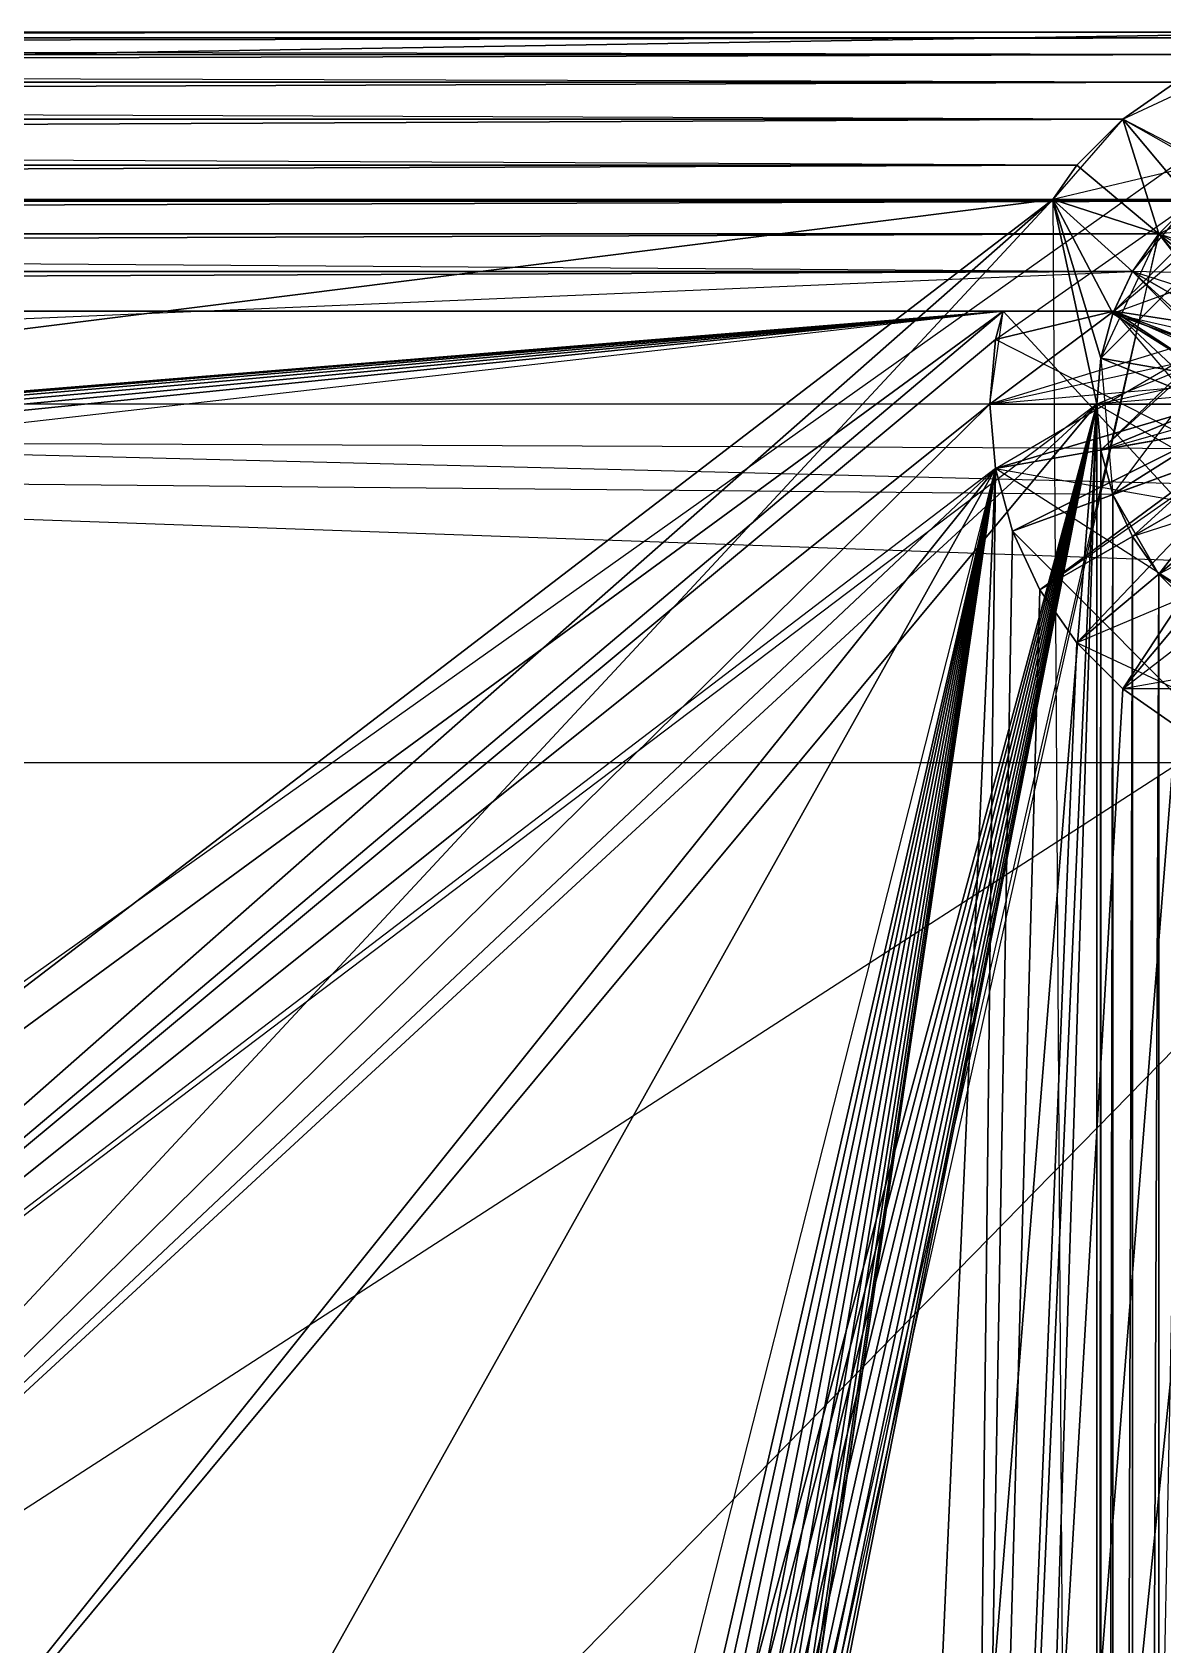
# Model space of a CAD drawing. Extents: x -139 to 143, y -92 to 96.
# Drawn here: x 100.35 to 128.93, y 54.8 to 95.57 of the extents above; entities that cross this region are included whole.
import ezdxf

# ---------------------------------------------------------------- set-up
doc = ezdxf.new("R2010")
doc.units = 0
doc.layers.get('0').update_dxf_attribs({"linetype": 'CONTINUOUS'})

msp = doc.modelspace()

# ---------------------------------------------------------------- linework, layer by layer
at = {"color": 7}
for points in [[(-129.233, 95.572, 5.052), (133.958, 95.572, 5.052), (140.655, -83.022, -0.587), (143.358, -83.022, -0.822), (140.655, -83.022, -0.822), (140.655, -83.022, -0.587), (143.358, -83.022, -0.822), (140.655, -83.022, -0.587), (143.358, -83.022, -0.587), (143.358, -83.022, -0.822), (-138.633, -83.022, -0.587)], [(-129.233, -92.422, -0.822), (133.958, -92.422, -0.822), (-124.985, -88.192, -0.822), (133.958, 95.572, -0.822), (132.795, 92.768, -0.822), (133.958, 92.869, -0.822), (133.958, 95.572, -0.822), (133.958, 95.572, -0.822), (131.667, 92.465, -0.822), (132.795, 92.768, -0.822), (133.958, 95.572, -0.822), (133.958, 95.572, -0.822), (130.609, 91.972, -0.822), (131.667, 92.465, -0.822), (133.958, 95.572, -0.822), (133.958, 95.572, -0.822), (129.709, 91.342, -0.822), (130.609, 91.972, -0.822), (133.958, 95.572, -0.822), (133.958, 95.572, -0.822), (-124.985, 91.342, -0.822), (129.709, 91.342, -0.822), (133.958, 95.572, -0.822), (-129.233, 95.572, -0.822)], [(-124.985, 91.342, -0.822), (133.958, 95.572, -0.822), (-129.233, 95.572, -0.822)], [(-129.233, 95.572, -0.822), (133.958, -92.422, -0.822), (133.958, -89.72, -0.587), (133.958, -89.72, -0.822), (133.958, -92.422, -0.822), (133.958, -89.72, -0.587), (133.958, -92.422, -0.822), (133.958, -92.422, -0.587), (133.958, -89.72, -0.587), (133.958, 92.869, -0.822), (133.958, 95.572, -0.587), (133.958, 95.572, -0.822), (133.958, 92.869, -0.822), (133.958, 95.572, -0.587), (133.958, 92.869, -0.822), (133.958, 92.869, -0.587), (133.958, 95.572, -0.587), (133.958, 95.572, -0.587), (-129.233, 95.572, -0.822), (133.958, 95.572, -0.822), (133.958, 95.572, -0.587), (133.958, 95.572, -0.587), (-129.233, 95.572, -0.587)], [(-129.233, 95.572, -0.822), (133.958, 95.572, -0.587), (133.958, 95.572, 5.052), (-129.233, 95.572, -0.587), (133.958, 95.572, -0.587), (133.958, 95.572, 5.052), (-129.233, 95.572, -0.587), (133.958, 95.572, 5.052), (-129.233, 95.572, 5.052)], [(-127.601, 95.429, 5.052), (132.326, 95.429, 5.052), (-127.601, 95.429, 5.052), (133.958, 95.572, 5.052), (132.326, 95.429, 5.052), (133.958, 95.572, 5.052), (-127.601, 95.429, 5.052)], [(-126.019, 95.005, 5.052), (130.743, 95.005, 5.052), (-126.019, 95.005, 5.052), (132.326, 95.429, 5.052), (130.743, 95.005, 5.052), (-127.601, 95.429, 5.052), (132.326, 95.429, 5.052), (-126.019, 95.005, 5.052)], [(143.215, 87.804, 5.287), (124.558, 86.172, -0.117), (124.701, 87.804, -0.587), (124.701, 87.804, -0.117), (124.558, 86.172, -0.117), (124.701, 87.804, -0.587), (124.558, 86.172, -0.117), (124.558, 86.172, -0.587), (124.701, 87.804, -0.587), (135.59, 95.429, -0.587)], [(129.258, 94.312, 5.287), (127.916, 93.373, 5.052), (129.258, 94.312, 5.287), (127.916, 93.373, 5.287), (127.916, 93.373, 5.052), (132.326, 95.429, 5.287)], [(-124.534, 94.312, 5.052), (129.258, 94.312, 5.052), (-124.534, 94.312, 5.052), (130.743, 95.005, 5.052), (129.258, 94.312, 5.052), (-126.019, 95.005, 5.052), (130.743, 95.005, 5.052), (-124.534, 94.312, 5.052)], [(-123.191, 93.373, 5.052), (127.916, 93.373, 5.052), (-123.191, 93.373, 5.052), (129.258, 94.312, 5.052), (127.916, 93.373, 5.052), (-124.534, 94.312, 5.052), (129.258, 94.312, 5.052), (-123.191, 93.373, 5.052)], [(130.609, 91.972, 5.287), (127.916, 93.373, 5.287), (129.653, 91.302, 5.287), (128.827, 90.477, 5.287), (127.916, 93.373, 5.287), (126.147, 91.342, 5.287), (128.827, 90.477, 5.287), (128.158, 89.521, 5.287), (126.147, 91.342, 5.287), (129.653, 91.302, 5.287), (127.916, 93.373, 5.287), (129.258, 94.312, 5.287)], [(138.658, 94.312, -0.587), (126.147, 91.342, 5.287), (126.757, 92.214, 5.052), (126.757, 92.214, 5.287), (126.147, 91.342, 5.287), (126.757, 92.214, 5.052), (126.147, 91.342, 5.287), (126.147, 91.342, 5.052), (126.757, 92.214, 5.052), (126.757, 92.214, 5.287), (127.916, 93.373, 5.052), (127.916, 93.373, 5.287), (126.757, 92.214, 5.287), (127.916, 93.373, 5.052), (126.757, 92.214, 5.287), (126.757, 92.214, 5.052), (127.916, 93.373, 5.052), (140.655, 86.172, -0.587)], [(129.258, 94.312, 5.287), (127.916, 93.373, 5.052), (129.258, 94.312, 5.052)], [(-122.033, 92.214, 5.052), (126.757, 92.214, 5.052), (-122.033, 92.214, 5.052), (127.916, 93.373, 5.052), (126.757, 92.214, 5.052), (-123.191, 93.373, 5.052), (127.916, 93.373, 5.052), (-122.033, 92.214, 5.052)], [(129.653, 91.302, 5.287), (126.147, 91.342, 5.287), (128.158, 89.521, 5.287), (127.664, 88.463, 5.287), (126.147, 91.342, 5.287), (126.147, 91.342, 5.287), (127.664, 88.463, 5.287), (127.362, 87.335, 5.287), (126.147, 91.342, 5.287), (128.827, 90.477, 5.287), (126.757, 92.214, 5.287), (127.916, 93.373, 5.287), (128.827, 90.477, 5.287), (126.147, 91.342, 5.287), (127.362, 87.335, 5.287), (127.261, 86.172, 5.287), (126.147, 91.342, 5.287), (127.261, -83.022, 5.287)], [(-120.169, 88.522, -0.587), (127.692, 88.522, -5.287), (-122.968, 88.522, -5.287), (124.893, 88.522, -0.587), (127.692, 88.522, -5.287), (-120.169, 88.522, -0.587), (124.893, 88.522, -0.587), (127.692, 88.522, -5.287), (124.893, 88.522, -0.587), (127.692, 88.522, -0.587), (127.692, 88.522, -5.287), (132.795, 92.768, -0.587)], [(140.553, 87.335, 2.937), (127.261, 86.172, 2.937), (127.362, 87.335, 5.287), (127.362, 87.335, 2.937), (127.261, 86.172, 2.937), (127.362, 87.335, 5.287), (127.261, 86.172, 2.937), (127.261, 86.172, 5.287), (127.362, 87.335, 5.287), (132.795, 92.768, 5.287)], [(133.958, 92.869, -0.822), (128.827, 90.477, -5.287), (129.653, 91.302, -0.587)], [(-122.033, 92.214, 5.052), (126.757, 92.214, 5.052), (-121.422, 91.342, 5.052)], [(-121.422, 91.342, 5.052), (126.757, 92.214, 5.052), (126.147, 91.342, 5.052), (-121.422, 91.342, 5.052)], [(117.781, 40.936, 5.287), (128.827, 90.477, 5.287), (126.147, 91.342, 5.287), (126.757, 92.214, 5.287), (128.827, 90.477, 5.287), (117.546, 41.272, 5.287), (127.261, 86.172, 5.287), (117.781, 40.936, 5.287)], [(133.958, 76.772, -0.587), (126.757, 80.13, -0.117), (125.817, 81.472, -0.587), (125.817, 81.472, -0.117), (126.757, 80.13, -0.117), (125.817, 81.472, -0.587), (126.757, 80.13, -0.117), (126.757, 80.13, -0.587), (125.817, 81.472, -0.587), (141.158, 92.214, -0.587)], [(131.667, 92.465, -0.822), (127.692, 88.522, -5.287), (128.158, 89.521, -0.587), (128.158, 89.521, -5.287), (127.692, 88.522, -5.287), (128.158, 89.521, -0.587), (127.692, 88.522, -5.287), (127.692, 88.522, -0.587), (128.158, 89.521, -0.587), (129.653, 91.302, -5.287)], [(137.306, 91.972, 2.937), (127.664, 88.463, 2.937), (128.158, 89.521, 5.287), (128.158, 89.521, 2.937), (127.664, 88.463, 2.937), (128.158, 89.521, 5.287), (127.664, 88.463, 2.937), (127.664, 88.463, 5.287), (128.158, 89.521, 5.287), (128.158, 89.521, 2.937), (128.827, 90.477, 5.287), (128.827, 90.477, 2.937), (128.158, 89.521, 2.937), (128.827, 90.477, 5.287), (128.158, 89.521, 2.937), (128.158, 89.521, 5.287), (128.827, 90.477, 5.287), (127.362, 87.335, 2.937), (127.664, 88.463, 5.287), (127.664, 88.463, 2.937), (127.362, 87.335, 2.937), (127.664, 88.463, 5.287), (127.362, 87.335, 2.937), (127.362, 87.335, 5.287), (127.664, 88.463, 5.287), (137.718, 86.172, 2.937)], [(-124.103, 90.477, -5.287), (129.653, 91.302, -5.287), (-124.929, 91.302, -5.287), (129.709, 91.342, -5.287), (-124.985, 91.342, -5.287)], [(-121.422, -88.192, 5.287), (126.147, -88.192, 5.052), (-121.422, -88.192, 5.287), (126.147, -88.192, 5.287), (126.147, -88.192, 5.052), (129.709, 91.342, -0.822), (-124.985, 91.342, -5.287), (129.709, 91.342, -5.287), (129.709, 91.342, -0.822), (-124.985, 91.342, -5.287), (129.709, 91.342, -0.822), (-124.985, 91.342, -0.822)], [(-124.985, 91.342, -5.287), (126.147, 91.342, 5.287), (-121.422, 91.342, 5.052), (126.147, 91.342, 5.052), (126.147, 91.342, 5.287), (-121.422, 91.342, 5.052), (126.147, 91.342, 5.287), (-121.422, 91.342, 5.287)], [(-124.929, 91.302, -5.287), (129.653, 91.302, -5.287), (129.709, 91.342, -5.287), (-124.929, 91.302, -5.287), (128.158, 89.521, -5.287), (-123.433, 89.521, -5.287)], [(-17.612, 73.247, 5.287), (69.399, 47.859, 5.287), (-17.612, 73.247, 5.287), (126.147, 91.342, 5.287), (69.399, 47.859, 5.287), (-121.422, 91.342, 5.287)], [(-121.422, 91.342, 5.287), (126.147, 91.342, 5.287), (-17.612, 73.247, 5.287)], [(69.399, 47.859, 5.287), (126.147, 91.342, 5.287), (77.56, 48.573, 5.287)], [(85.721, 47.859, 5.287), (127.261, 86.172, 5.287), (85.721, 47.859, 5.287), (126.147, 91.342, 5.287), (127.261, 86.172, 5.287), (77.56, 48.573, 5.287), (126.147, 91.342, 5.287), (85.721, 47.859, 5.287)], [(-123.433, 89.521, -5.287), (128.827, 90.477, -5.287), (129.653, 91.302, -5.287), (-124.929, 91.302, -5.287)], [(-124.929, 91.302, -5.287), (139.088, 81.867, -5.287), (139.128, -78.774, -5.287), (139.128, 81.923, -5.287), (139.088, 81.867, -5.287), (139.088, 81.867, -5.287), (139.088, -78.717, -5.287)], [(-124.103, 90.477, -5.287), (128.827, 90.477, -5.287), (129.653, 91.302, -5.287), (-124.103, 90.477, -5.287)], [(129.653, 91.302, -5.287), (128.827, 90.477, -5.287), (129.653, 91.302, -0.587), (128.827, 90.477, -5.287), (128.827, 90.477, -0.587), (129.653, 91.302, -0.587)], [(129.653, 91.302, -0.587), (128.827, 90.477, -0.587), (131.078, 88.589, -0.587), (128.827, 90.477, -0.587), (130.702, 88.052, -0.587)], [(138.263, 91.302, 2.937), (128.827, 90.477, 2.937), (129.653, 91.302, 5.287)], [(129.653, 91.302, 2.937), (128.827, 90.477, 2.937), (129.653, 91.302, 5.287), (128.827, 90.477, 2.937), (128.827, 90.477, 5.287), (129.653, 91.302, 5.287)], [(129.653, 91.302, 2.937), (128.827, 90.477, 2.937), (131.078, 88.589, 2.937)], [(131.078, 88.589, 2.937), (128.827, 90.477, 2.937), (129.653, 91.302, 2.937)], [(-134.403, 78.361, 5.052), (128.158, 89.521, -5.287), (-122.968, 88.522, -5.287), (127.692, 88.522, -5.287), (128.158, 89.521, -5.287), (-123.433, 89.521, -5.287), (128.158, 89.521, -5.287), (128.827, 90.477, -5.287), (-123.433, 89.521, -5.287)], [(-122.968, 88.522, -5.287), (128.158, 89.521, -5.287), (128.827, 90.477, -5.287), (-124.103, 90.477, -5.287)], [(140.251, 83.881, -0.822), (-124.103, 90.477, -0.587)], [(131.078, 88.589, 2.937), (127.362, 85.009, 2.937), (130.255, 85.519, 2.937), (127.664, 83.881, 2.937), (127.362, 85.009, 2.937), (130.702, 88.052, 2.937), (128.158, 89.521, 2.937), (128.827, 90.477, 2.937), (130.702, 88.052, 2.937)], [(131.078, 88.589, -0.587), (128.158, 89.521, -0.587), (130.702, 88.052, -0.587), (128.827, 90.477, -0.587), (128.158, 89.521, -0.587), (127.692, 88.522, -0.587), (130.702, 88.052, -0.587), (128.158, 89.521, -0.587), (127.692, 88.522, -0.587), (137.214, 84.292, -0.587)], [(137.306, 80.372, -5.287), (128.158, 89.521, -5.287), (128.827, 90.477, -0.587), (128.827, 90.477, -5.287), (128.158, 89.521, -5.287), (128.827, 90.477, -0.587), (128.158, 89.521, -5.287), (128.158, 89.521, -0.587), (128.827, 90.477, -0.587), (137.306, 80.372, -0.587)], [(131.541, 89.052, -0.587), (128.827, 90.477, -0.587), (131.078, 88.589, -0.587)], [(130.702, 88.052, 2.937), (128.827, 90.477, 2.937), (132.078, 89.428, 2.937)], [(130.425, 87.458, 2.937), (127.664, 88.463, 2.937), (128.158, 89.521, 2.937), (130.425, 87.458, 2.937), (127.261, 86.172, 2.937), (130.198, 86.172, 2.937), (127.362, 85.009, 2.937), (127.261, 86.172, 2.937), (130.255, 86.825, 2.937), (127.362, 87.335, 2.937), (127.664, 88.463, 2.937), (130.255, 86.825, 2.937)], [(127.261, -83.022, 5.287), (127.362, 85.009, 5.287), (127.261, -83.022, 5.287), (127.261, 86.172, 5.287), (127.362, 85.009, 5.287), (142.791, 89.387, 5.287)], [(130.425, 87.458, 2.937), (128.158, 89.521, 2.937), (127.664, 88.463, 2.937), (130.425, 87.458, 2.937)], [(132.078, 89.428, 2.937), (128.158, 89.521, 2.937), (130.702, 88.052, 2.937)], [(130.198, 86.172, 2.937), (127.362, 87.335, 2.937), (127.664, 83.881, 2.937), (130.425, 84.886, 2.937), (128.158, 82.823, 2.937), (127.664, 83.881, 2.937), (131.541, 89.052, 2.937)], [(-4.688, 77.947, -0.117), (124.893, 88.522, -0.117), (-120.169, 88.522, -0.117)], [(-120.169, 88.522, -0.117), (124.893, 88.522, -0.587), (-120.169, 88.522, -0.587)], [(-120.169, 88.522, -0.117), (124.893, 88.522, -0.587), (-120.169, 88.522, -0.117), (124.893, 88.522, -0.117), (124.893, 88.522, -0.587), (-120.169, 88.522, -0.587)], [(-3.667, 77.858, -0.117), (124.893, 88.522, -0.117), (-10.473, 73.093, -0.117)], [(-2.678, 77.593, -0.117), (124.893, 88.522, -0.117), (124.893, 88.522, -0.117), (-4.688, 77.947, -0.117)], [(-1.75, 77.16, -0.117), (124.893, 88.522, -0.117), (124.893, 88.522, -0.117), (-3.667, 77.858, -0.117)], [(-0.911, 76.573, -0.117), (124.893, 88.522, -0.117), (124.893, 88.522, -0.117), (-2.678, 77.593, -0.117)], [(-0.187, 75.849, -0.117), (124.893, 88.522, -0.117), (124.893, 88.522, -0.117), (-1.75, 77.16, -0.117)], [(1.187, 72.072, -0.117), (69.399, 47.859, -0.117), (0.4, 75.01, -0.117), (61.485, 45.739, -0.117), (69.399, 47.859, -0.117), (124.893, 88.522, -0.117), (-0.911, 76.573, -0.117)], [(77.56, 48.573, -0.117), (124.893, 88.522, -0.117), (-0.187, 75.849, -0.117)], [(69.399, 47.859, -0.117), (124.893, 88.522, -0.117), (-0.187, 75.849, -0.117)], [(85.721, 47.859, -0.117), (124.558, 86.172, -0.117), (124.893, 88.522, -0.117), (69.399, 47.859, -0.117)], [(77.56, 48.573, -0.117), (124.701, 87.804, -0.117), (124.893, 88.522, -0.117), (77.56, 48.573, -0.117)], [(130.702, 88.052, -0.587), (124.558, 86.172, -0.587), (130.198, 86.172, -0.587), (127.692, 88.522, -0.587), (124.558, 86.172, -0.587), (130.425, 87.458, -0.587), (127.692, 88.522, -0.587), (130.255, 86.825, -0.587)], [(130.425, 84.886, -0.587), (125.125, 82.957, -0.587), (125.817, 81.472, -0.587), (130.425, 84.886, -0.587), (124.701, 87.804, -0.587), (127.692, 88.522, -0.587), (124.893, 88.522, -0.587), (124.701, 87.804, -0.587), (127.692, 88.522, -0.587), (124.701, 87.804, -0.587), (124.558, 86.172, -0.587), (127.692, 88.522, -0.587), (130.255, 85.519, -0.587), (124.701, 84.54, -0.587), (125.125, 82.957, -0.587), (130.255, 85.519, -0.587)], [(140, 78.971, 5.052), (127.916, 78.971, -0.117), (126.757, 80.13, -0.587), (126.757, 80.13, -0.117), (127.916, 78.971, -0.117), (126.757, 80.13, -0.587), (127.916, 78.971, -0.117), (127.916, 78.971, -0.587), (126.757, 80.13, -0.587), (125.817, 81.472, -0.117), (125.125, 82.957, -0.587), (125.125, 82.957, -0.117), (125.817, 81.472, -0.117), (125.125, 82.957, -0.587), (125.817, 81.472, -0.117), (125.817, 81.472, -0.587), (125.125, 82.957, -0.587), (124.701, 84.54, -0.117), (124.558, 86.172, -0.587), (124.558, 86.172, -0.117), (124.701, 84.54, -0.117), (124.558, 86.172, -0.587), (124.701, 84.54, -0.117), (124.701, 84.54, -0.587), (124.558, 86.172, -0.587), (124.701, 87.804, -0.117), (124.893, 88.522, -0.587), (124.893, 88.522, -0.117), (124.701, 87.804, -0.117), (124.893, 88.522, -0.587), (124.701, 87.804, -0.117), (124.701, 87.804, -0.587), (124.893, 88.522, -0.587), (135.59, 76.915, -0.117)], [(130.198, 86.172, -0.587), (124.701, 84.54, -0.587), (130.702, 88.052, -0.587), (127.692, 88.522, -0.587), (130.425, 87.458, -0.587)], [(130.255, 86.825, -0.587), (127.692, 88.522, -0.587), (130.198, 86.172, -0.587)], [(130.255, 86.825, 2.937), (127.664, 88.463, 2.937), (127.362, 87.335, 2.937), (130.255, 86.825, 2.937)], [(121.724, 17.649, -0.117), (124.701, 84.54, -0.117), (77.56, 48.573, -0.117), (124.558, 86.172, -0.117), (124.701, 87.804, -0.117), (77.56, 48.573, -0.117)], [(130.198, 86.172, 2.937), (127.261, 86.172, 2.937), (127.362, 87.335, 2.937), (130.198, 86.172, 2.937)], [(-138.633, 86.172, -0.822), (140.553, 85.009, -0.822), (143.358, 86.172, -0.822), (140.655, 86.172, -0.822), (140.553, 85.009, -0.822), (140.251, 83.881, -0.822), (143.358, 86.172, -0.822), (140.553, 85.009, -0.822), (140.251, 83.881, -0.822), (139.758, 82.823, -0.822), (143.358, 86.172, -0.822), (140.251, 83.881, -0.822), (139.758, 82.823, -0.822), (143.358, -83.022, -0.822)], [(143.358, -83.022, 5.052), (143.358, 86.172, 5.052), (143.358, 86.172, -0.587), (140.655, 86.172, -0.822), (143.358, 86.172, -0.822), (143.358, 86.172, -0.587), (140.655, 86.172, -0.822), (143.358, 86.172, -0.587), (140.655, 86.172, -0.587), (140.655, 86.172, -0.822), (-135.931, 86.172, -0.587)], [(-123.433, -86.371, -5.287), (143.358, 86.172, 5.052)], [(131.667, 79.879, 2.937), (128.827, 81.867, 2.937), (128.158, 82.823, 5.287), (128.158, 82.823, 2.937), (128.827, 81.867, 2.937), (128.158, 82.823, 5.287), (128.827, 81.867, 2.937), (128.827, 81.867, 5.287), (128.158, 82.823, 5.287), (128.158, 82.823, 2.937), (127.664, 83.881, 5.287), (127.664, 83.881, 2.937), (128.158, 82.823, 2.937), (127.664, 83.881, 5.287), (128.158, 82.823, 2.937), (128.158, 82.823, 5.287), (127.664, 83.881, 5.287), (-119.834, 86.172, -0.587)], [(93.634, 45.739, -0.117), (124.701, 84.54, -0.117), (124.558, 86.172, -0.117), (77.56, 48.573, -0.117)], [(85.721, 47.859, 5.287), (127.261, 86.172, 5.287), (93.634, 45.739, 5.287)], [(117.546, -38.122, -0.117), (85.721, 47.859, -0.117), (124.701, 84.54, -0.117), (124.558, 86.172, -0.117), (85.721, 47.859, -0.117), (117.256, -38.412, -0.117)], [(93.634, 45.739, 5.287), (127.261, 86.172, 5.287), (115.338, 42.075, 5.287)], [(115.338, 42.075, 5.287), (127.261, 86.172, 5.287), (115.746, 42.111, 5.287)], [(115.746, 42.111, 5.287), (127.261, 86.172, 5.287), (116.154, 42.075, 5.287)], [(116.154, 42.075, 5.287), (127.261, 86.172, 5.287), (116.55, 41.969, 5.287)], [(116.55, 41.969, 5.287), (127.261, 86.172, 5.287), (116.921, 41.796, 5.287)], [(116.921, 41.796, 5.287), (127.261, 86.172, 5.287), (117.256, 41.561, 5.287)], [(117.256, 41.561, 5.287), (127.261, 86.172, 5.287), (117.546, 41.272, 5.287)], [(117.781, 40.936, 5.287), (127.261, 86.172, 5.287), (117.954, 40.565, 5.287)], [(117.954, 40.565, 5.287), (127.261, 86.172, 5.287), (118.06, 40.169, 5.287)], [(118.06, 40.169, 5.287), (127.261, 86.172, 5.287), (118.096, 39.761, 5.287)], [(118.096, 39.761, 5.287), (127.261, 86.172, 5.287), (121.724, 17.649, 5.287)], [(123.844, 9.736, 5.287), (121.724, 17.649, 5.287), (127.261, 86.172, 5.287), (123.844, 9.736, 5.287), (121.724, 17.649, 5.287), (127.261, -83.022, 5.287)], [(123.844, 9.736, 5.287), (127.261, 86.172, 5.287), (124.558, 1.575, 5.287)], [(124.558, 1.575, 5.287), (127.261, 86.172, 5.287), (127.261, -83.022, 5.287)], [(130.198, 86.172, -0.587), (124.558, 86.172, -0.587), (124.701, 84.54, -0.587), (130.198, 86.172, -0.587)], [(129.653, 81.042, 5.287), (128.827, 81.867, 5.287), (127.664, 83.881, 2.937), (127.362, 85.009, 5.287), (127.362, 85.009, 2.937), (127.664, 83.881, 2.937), (127.362, 85.009, 5.287), (127.664, 83.881, 2.937), (127.664, 83.881, 5.287), (127.362, 85.009, 5.287), (127.362, 85.009, 2.937), (127.261, 86.172, 5.287), (127.261, 86.172, 2.937), (127.362, 85.009, 2.937), (127.261, 86.172, 5.287), (127.362, 85.009, 2.937), (127.362, 85.009, 5.287), (127.261, 86.172, 5.287), (137.306, 80.372, 5.287)], [(130.255, 85.519, 2.937), (127.362, 85.009, 2.937), (130.198, 86.172, 2.937)], [(130.255, 85.519, -0.587), (125.125, 82.957, -0.587), (124.701, 84.54, -0.587), (130.255, 85.519, -0.587)], [(130.425, 84.886, 2.937), (127.664, 83.881, 2.937), (130.255, 85.519, 2.937)], [(130.425, 84.886, -0.587), (125.817, 81.472, -0.587), (125.125, 82.957, -0.587), (130.425, 84.886, -0.587)], [(127.261, -83.022, 5.287), (127.362, 85.009, 5.287), (127.362, -81.859, 5.287)], [(127.362, -81.859, 5.287), (127.362, 85.009, 5.287), (127.664, 83.881, 5.287), (127.362, -81.859, 5.287)], [(131.078, 83.755, 2.937), (128.158, 82.823, 2.937), (130.702, 84.292, 2.937), (128.827, 81.867, 2.937), (128.158, 82.823, 2.937), (130.702, 84.292, 2.937), (128.158, 82.823, 2.937), (130.425, 84.886, 2.937)], [(101.059, 42.277, -0.117), (124.701, 84.54, -0.117), (124.701, 84.54, -0.117), (85.721, 47.859, -0.117)], [(113.538, 40.565, -0.117), (124.701, 84.54, -0.117), (93.634, 45.739, -0.117)], [(115.338, 42.075, -0.117), (124.701, 84.54, -0.117), (124.701, 84.54, -0.117), (101.059, 42.277, -0.117)], [(115.746, 42.111, -0.117), (124.701, 84.54, -0.117), (124.701, 84.54, -0.117), (114.942, 41.969, -0.117)], [(114.942, 41.969, -0.117), (124.701, 84.54, -0.117), (114.942, 41.969, -0.117)], [(116.154, 42.075, -0.117), (124.701, 84.54, -0.117), (124.701, 84.54, -0.117), (115.338, 42.075, -0.117)], [(116.55, 41.969, -0.117), (124.701, 84.54, -0.117), (124.701, 84.54, -0.117), (115.746, 42.111, -0.117)], [(116.921, 41.796, -0.117), (124.701, 84.54, -0.117), (124.701, 84.54, -0.117), (116.154, 42.075, -0.117)], [(117.256, 41.561, -0.117), (124.701, 84.54, -0.117), (124.701, 84.54, -0.117), (116.55, 41.969, -0.117)], [(117.546, 41.272, -0.117), (124.701, 84.54, -0.117), (124.701, 84.54, -0.117), (116.921, 41.796, -0.117)], [(117.781, 40.936, -0.117), (124.701, 84.54, -0.117), (124.701, 84.54, -0.117), (117.256, 41.561, -0.117)], [(117.954, 40.565, -0.117), (124.701, 84.54, -0.117), (124.701, 84.54, -0.117), (117.546, 41.272, -0.117)], [(118.06, 40.169, -0.117), (124.701, 84.54, -0.117), (124.701, 84.54, -0.117), (117.781, 40.936, -0.117)], [(118.096, 39.761, -0.117), (124.701, 84.54, -0.117), (124.701, 84.54, -0.117), (117.954, 40.565, -0.117)], [(118.06, 39.353, -0.117), (124.701, 84.54, -0.117), (118.06, 40.169, -0.117)], [(123.844, 9.736, -0.117), (124.701, 84.54, -0.117), (124.701, 84.54, -0.117), (118.096, 39.761, -0.117)], [(124.558, 1.575, -0.117), (136.308, 77.107, -0.117), (124.701, 84.54, -0.117), (121.724, 17.649, -0.117)], [(123.844, 9.736, -0.117), (125.125, 82.957, -0.117), (124.701, 84.54, -0.117), (123.844, 9.736, -0.117)], [(130.743, 77.339, -0.587), (125.125, 82.957, -0.117), (124.701, 84.54, -0.587), (124.701, 84.54, -0.117), (125.125, 82.957, -0.117), (124.701, 84.54, -0.587), (125.125, 82.957, -0.117), (125.125, 82.957, -0.587), (124.701, 84.54, -0.587), (142.098, 81.472, 5.052)], [(130.702, 84.292, -0.587), (126.757, 80.13, -0.587), (125.817, 81.472, -0.587), (130.702, 84.292, -0.587)], [(130.702, 84.292, -0.587), (125.817, 81.472, -0.587), (126.757, 80.13, -0.587), (130.702, 84.292, -0.587)], [(129.653, 81.042, 2.937), (128.827, 81.867, 2.937), (131.078, 83.755, 2.937), (128.827, 81.867, 2.937), (130.702, 84.292, 2.937)], [(132.672, 82.639, -0.587), (126.757, 80.13, -0.587), (131.078, 83.755, -0.587)], [(131.078, 83.755, -0.587), (126.757, 80.13, -0.587), (127.916, 78.971, -0.587), (131.078, 83.755, -0.587)], [(127.362, -81.859, 5.287), (127.664, 83.881, 5.287), (127.664, -80.732, 5.287)], [(127.664, -80.732, 5.287), (127.664, 83.881, 5.287), (128.158, 82.823, 5.287), (127.664, -80.732, 5.287)], [(131.078, 83.755, -0.587), (127.916, 78.971, -0.587), (132.672, 82.639, -0.587)], [(131.541, 83.292, 2.937), (128.827, 81.867, 2.937), (131.078, 83.755, 2.937)], [(129.258, 78.032, -0.587), (127.916, 78.971, -0.587), (131.541, 83.292, -0.587)], [(131.541, 83.292, -0.587), (127.916, 78.971, -0.587), (129.258, 78.032, -0.587)], [(123.844, 9.736, -0.117), (125.817, 81.472, -0.117), (125.125, 82.957, -0.117), (123.844, 9.736, -0.117)], [(127.664, -80.732, 5.287), (128.158, 82.823, 5.287), (128.158, -79.674, 5.287)], [(128.158, -79.674, 5.287), (128.158, 82.823, 5.287), (128.827, 81.867, 5.287), (128.158, -79.674, 5.287)], [(128.158, -79.674, 5.287), (128.827, 81.867, 5.287), (128.827, -78.717, 5.287)], [(128.827, -78.717, 5.287), (128.827, 81.867, 5.287), (129.653, 81.042, 5.287), (128.827, -78.717, 5.287)], [(129.653, 81.042, 2.937), (128.827, 81.867, 5.287), (128.827, 81.867, 2.937), (129.653, 81.042, 2.937), (128.827, 81.867, 5.287), (129.653, 81.042, 2.937)], [(123.844, 9.736, -0.117), (126.757, 80.13, -0.117), (125.817, 81.472, -0.117), (123.844, 9.736, -0.117)], [(142.098, 81.472, 5.287), (127.916, 78.971, -0.117), (129.258, 78.032, -0.587), (127.916, 78.971, -0.587), (127.916, 78.971, -0.117), (129.258, 78.032, -0.587), (127.916, 78.971, -0.117), (129.258, 78.032, -0.117)], [(123.844, 9.736, -0.117), (127.916, 78.971, -0.117), (126.757, 80.13, -0.117), (123.844, 9.736, -0.117)], [(-131.583, 77.107, -0.117), (136.308, 77.107, -0.117), (136.308, -73.958, -0.117), (136.308, 77.107, -0.587), (136.308, 77.107, -0.117), (136.308, 77.107, -0.587), (136.308, 79.906, -5.287), (136.308, 79.906, -0.587), (136.308, 77.107, -0.587), (136.308, -73.958, -0.587), (136.308, 77.107, -0.587), (136.308, -73.958, -0.117)], [(123.844, 9.736, -0.117), (129.258, 78.032, -0.117), (127.916, 78.971, -0.117), (123.844, 9.736, -0.117)], [(123.844, 9.736, -0.117), (130.743, 77.339, -0.117), (129.258, 78.032, -0.117), (123.844, 9.736, -0.117)], [(-7.002, -69.331, -0.117), (136.308, 77.107, -0.117), (123.844, 9.736, -0.117)], [(123.844, 9.736, -0.117), (132.326, 76.915, -0.117), (130.743, 77.339, -0.117), (123.844, 9.736, -0.117)]]:
    msp.add_polyline3d(points, dxfattribs=at)

doc.saveas('drawing.dxf')
